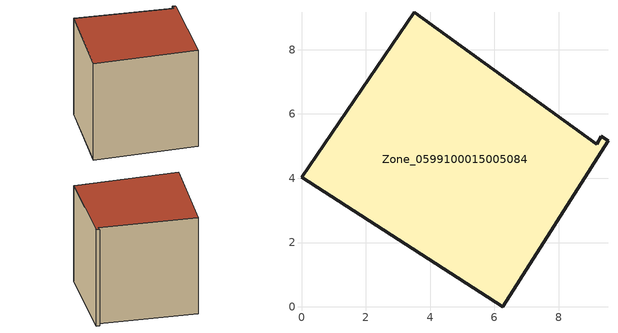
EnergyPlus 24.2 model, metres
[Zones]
Zone_0599100015005084
 floor ground (C_G): 9.19,5.06 9.32,5.3 9.53,5.16 6.26,0 0,4.02 3.51,9.17 z0.84
 wall outside (C_F): 0,4.02 6.26,0 9.53,5.16 9.32,5.3 9.19,5.06 3.51,9.17 0,4.02 z0.84:8.55
 roof outside (C_R): 9.32,5.3 9.19,5.06 3.51,9.17 0,4.02 6.26,0 9.53,5.16 z8.55
[BUILDING]
Pand.0599100015005084: North Axis=0; Terrain=City; Loads Convergence Tolerance Value=0.04; Temperature Convergence Tolerance Value=0.4; Solar Distribution=FullExterior; Maximum Number of Warmup Days=25; Minimum Number of Warmup Days=1
[Site:Location]
Rotterdam.The.Hague.AP_ZH_NLD Design_Conditions: Latitude=51.96; Longitude=4.45; Time Zone=1; Elevation=-4.5
[SITE:GROUNDTEMPERATURE:BUILDINGSURFACE]
18, 18, 18, 18, 18, 18, 18, 18, 18, 18, 18, 18
[MATERIAL] Thermal Absorptance=0.9; Solar Absorptance=0.7; Visible Absorptance=0.7
Name | Roughness | Thickness | Conductivity | Density | Specific Heat
G.TC.1965-1974 | MediumSmooth | 0.15 | 0.882353 | 540 | 1210
F.TC.1965-1974 | Rough | 0.3 | 0.697674 | 1920 | 840
R.TC.1965-1974 | MediumRough | 0.2 | 0.232558 | 1500 | 1000
[CONSTRUCTION]
C_G: G.TC.1965-1974
C_F: F.TC.1965-1974
C_R: R.TC.1965-1974
[ZONE]
Zone_0599100015005084: Type=1; Multiplier=1; Ceiling Height=Autocalculate; Volume=Autocalculate; Floor Area=autocalculate; Part of Total Floor Area=Yes
[ZONEINFILTRATION:DESIGNFLOWRATE]
Infil_Zone_0599100015005084: Zone or ZoneList or Space or SpaceList=Zone_0599100015005084; Schedule=AlwaysOn; Design Flow Rate Calculation Method=Flow/Area; Flow Rate per Floor Area=0.003; Constant Term Coefficient=1; Temperature Term Coefficient=0; Velocity Term Coefficient=0; Velocity Squared Term Coefficient=0
[HVACTEMPLATE:ZONE:IDEALLOADSAIRSYSTEM]
Zone_0599100015005084: Maximum Heating Supply Air Temperature=50; Minimum Cooling Supply Air Temperature=13; Maximum Heating Supply Air Humidity Ratio=0.0156; Minimum Cooling Supply Air Humidity Ratio=0.0077; Heating Limit=NoLimit; Cooling Limit=NoLimit; Dehumidification Control Type=ConstantSensibleHeatRatio; Cooling Sensible Heat Ratio=0.7; Dehumidification Setpoint=60; Humidification Control Type=None; Humidification Setpoint=30; Outdoor Air Method=None; Outdoor Air Flow Rate per Person=0.00944; Outdoor Air Flow Rate per Zone Floor Area=0; Outdoor Air Flow Rate per Zone=0; Demand Controlled Ventilation Type=None; Outdoor Air Economizer Type=NoEconomizer; Heat Recovery Type=None; Sensible Heat Recovery Effectiveness=0.7; Latent Heat Recovery Effectiveness=0.65
[ZONECONTROL:THERMOSTAT]
ThermostatControl_Zone_0599100015005084: Zone or ZoneList=Zone_0599100015005084; Control Type Schedule=DualSetpointControlType; Control 1=Thermostat_Zone_0599100015005084; Temperature Difference Between Cutout And Setpoint=0
[THERMOSTATSETPOINT:DUALSETPOINT]
Thermostat_Zone_0599100015005084: Heating Setpoint Temperature Schedule=HeatingSetpoint_Zone_0599100015005084; Cooling Setpoint Temperature Schedule=CoolingSetpoint_Zone_0599100015005084
[SCHEDULE:COMPACT]
HeatingSetpoint_Zone_0599100015005084: Through: 12/31, For: AllDays, Until: 24:00, 21
CoolingSetpoint_Zone_0599100015005084: Through: 12/31, For: AllDays, Until: 24:00, 24
DualSetpointControlType: Through: 12/31, For: AllDays, Until: 24:00, 4
AlwaysOn: Through: 12/31, For: AllDays, Until: 24:00, 1
